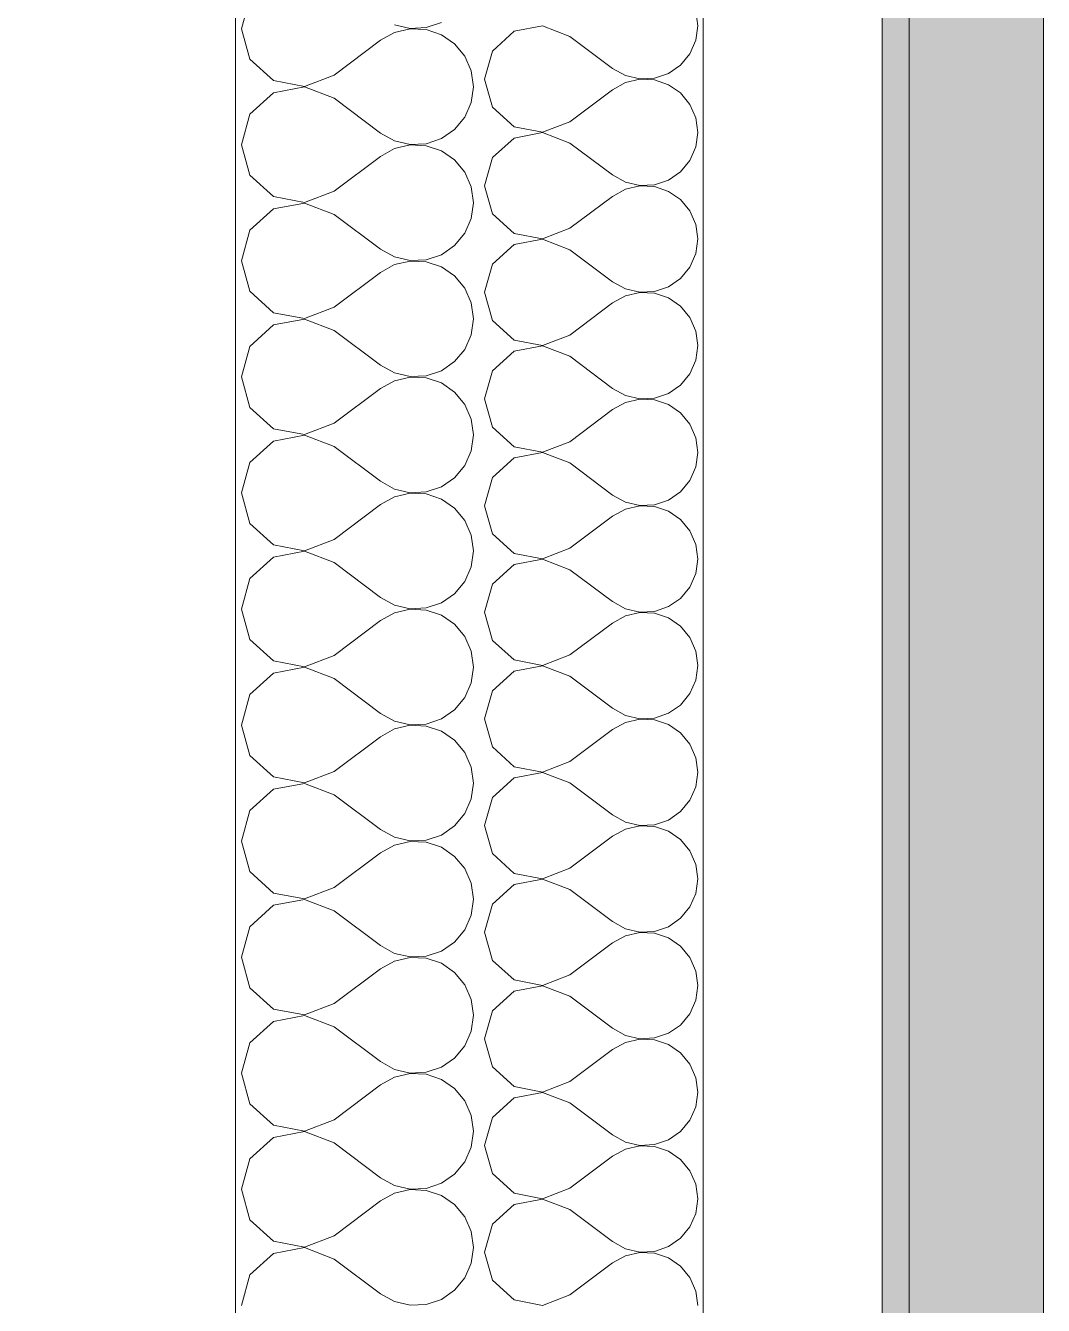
# Model space of a CAD drawing. Header units: millimetres. Extents: x -48147 to 1417267, y -496296 to 18123.
# Drawn here: x 1364998.7 to 1365122.6, y -475682.7 to -475526.9 of the extents above; entities that cross this region are included whole.
import ezdxf

# ---------------------------------------------------------------- set-up
doc = ezdxf.new("R2010")
doc.units = ezdxf.units.MM
doc.header["$MEASUREMENT"] = 0
doc.linetypes.add('Wipeout_Contour', pattern=[1000, 0, -1000])
doc.layers.add('New_A-25-M_Wall_Int', color=7, linetype='Continuous')
doc.layers.add('New_A-25-M_Wall_Int_Pen_No__1', color=7, linetype='Continuous', lineweight=13)
doc.layers.add('New_A-25-M_Wall_Int_Pen_No__107', color=7, linetype='Continuous', lineweight=15, true_color=0xa6a6a6)

# ---------------------------------------------------------------- blocks, each defined once
blk = doc.blocks.new('*X68', base_point=(1376122.47, -491272.82))
at = {"layer": 'New_A-25-M_Wall_Int_Pen_No__107', "linetype": 'Continuous'}
for p, q in [((1365080.53, -475526.91), (1365080.29, -475525.14)), ((1365058.16, -475527.59), (1365055.54, -475529.99)), ((1365061.64, -475526.94), (1365058.16, -475527.59)), ((1365064.96, -475528.21), (1365061.64, -475526.94)), ((1365064.96, -475528.21), (1365070.15, -475532.1)), ((1365080.29, -475528.68), (1365080.53, -475526.91)), ((1365079.57, -475530.32), (1365080.29, -475528.68)), ((1365055.54, -475529.99), (1365054.57, -475533.4)), ((1365078.42, -475531.7), (1365079.57, -475530.32)), ((1365070.15, -475532.1), (1365071.72, -475532.97)), ((1365075.25, -475533.29), (1365076.95, -475532.71)), ((1365076.95, -475532.71), (1365078.42, -475531.7)), ((1365054.57, -475533.4), (1365055.54, -475536.81)), ((1365071.72, -475533.83), (1365070.15, -475534.7)), ((1365071.72, -475532.97), (1365073.46, -475533.37)), ((1365073.46, -475533.43), (1365071.72, -475533.83)), ((1365073.46, -475533.37), (1365075.25, -475533.29)), ((1365075.25, -475533.51), (1365073.46, -475533.43)), ((1365076.95, -475534.09), (1365075.25, -475533.51)), ((1365078.42, -475535.1), (1365076.95, -475534.09)), ((1365064.96, -475538.59), (1365070.15, -475534.7)), ((1365079.57, -475536.48), (1365078.42, -475535.1)), ((1365055.54, -475536.81), (1365058.16, -475539.21)), ((1365080.29, -475538.12), (1365079.57, -475536.48)), ((1365061.64, -475539.86), (1365064.96, -475538.59)), ((1365080.53, -475539.89), (1365080.29, -475538.12)), ((1365058.16, -475540.58), (1365055.54, -475542.97)), ((1365058.16, -475539.21), (1365061.64, -475539.86)), ((1365061.64, -475539.92), (1365058.16, -475540.58)), ((1365064.96, -475541.19), (1365061.64, -475539.92)), ((1365080.29, -475541.66), (1365080.53, -475539.89)), ((1365064.96, -475541.19), (1365070.15, -475545.08)), ((1365079.57, -475543.3), (1365080.29, -475541.66)), ((1365055.54, -475542.97), (1365054.57, -475546.38)), ((1365078.42, -475544.68), (1365079.57, -475543.3)), ((1365070.15, -475545.08), (1365071.72, -475545.95)), ((1365076.95, -475545.7), (1365078.42, -475544.68)), ((1365054.57, -475546.38), (1365055.54, -475549.79)), ((1365071.72, -475546.81), (1365070.15, -475547.68)), ((1365071.72, -475545.95), (1365073.46, -475546.36)), ((1365073.46, -475546.41), (1365071.72, -475546.81)), ((1365073.46, -475546.36), (1365075.25, -475546.27)), ((1365075.25, -475546.49), (1365073.46, -475546.41)), ((1365075.25, -475546.27), (1365076.95, -475545.7)), ((1365076.95, -475547.07), (1365075.25, -475546.49)), ((1365064.96, -475551.57), (1365070.15, -475547.68)), ((1365078.42, -475548.08), (1365076.95, -475547.07)), ((1365079.57, -475549.46), (1365078.42, -475548.08)), ((1365055.54, -475549.79), (1365058.16, -475552.19)), ((1365080.29, -475551.1), (1365079.57, -475549.46)), ((1365061.64, -475552.85), (1365064.96, -475551.57)), ((1365080.53, -475552.87), (1365080.29, -475551.1)), ((1365058.16, -475552.19), (1365061.64, -475552.85)), ((1365061.64, -475552.9), (1365058.16, -475553.56)), ((1365064.96, -475554.17), (1365061.64, -475552.9)), ((1365080.29, -475554.65), (1365080.53, -475552.87)), ((1365058.16, -475553.56), (1365055.54, -475555.95)), ((1365064.96, -475554.17), (1365070.15, -475558.07)), ((1365079.57, -475556.28), (1365080.29, -475554.65)), ((1365055.54, -475555.95), (1365054.57, -475559.36)), ((1365078.42, -475557.66), (1365079.57, -475556.28)), ((1365076.95, -475558.68), (1365078.42, -475557.66)), ((1365054.57, -475559.36), (1365055.54, -475562.78)), ((1365070.15, -475558.07), (1365071.72, -475558.93)), ((1365071.72, -475558.93), (1365073.46, -475559.34)), ((1365073.46, -475559.39), (1365071.72, -475559.79)), ((1365073.46, -475559.34), (1365075.25, -475559.25)), ((1365075.25, -475559.48), (1365073.46, -475559.39)), ((1365075.25, -475559.25), (1365076.95, -475558.68)), ((1365064.96, -475564.56), (1365070.15, -475560.66)), ((1365071.72, -475559.79), (1365070.15, -475560.66)), ((1365076.95, -475560.05), (1365075.25, -475559.48)), ((1365078.42, -475561.06), (1365076.95, -475560.05)), ((1365079.57, -475562.44), (1365078.42, -475561.06)), ((1365080.29, -475564.08), (1365079.57, -475562.44)), ((1365055.54, -475562.78), (1365058.16, -475565.17)), ((1365080.53, -475565.85), (1365080.29, -475564.08)), ((1365058.16, -475565.17), (1365061.64, -475565.83)), ((1365061.64, -475565.83), (1365064.96, -475564.56)), ((1365058.16, -475566.54), (1365055.54, -475568.93)), ((1365061.64, -475565.88), (1365058.16, -475566.54)), ((1365064.96, -475567.15), (1365061.64, -475565.88)), ((1365064.96, -475567.15), (1365070.15, -475571.05)), ((1365080.29, -475567.63), (1365080.53, -475565.85)), ((1365079.57, -475569.27), (1365080.29, -475567.63)), ((1365055.54, -475568.93), (1365054.57, -475572.34)), ((1365078.42, -475570.65), (1365079.57, -475569.27)), ((1365070.15, -475571.05), (1365071.72, -475571.91)), ((1365075.25, -475572.23), (1365076.95, -475571.66)), ((1365076.95, -475571.66), (1365078.42, -475570.65)), ((1365054.57, -475572.34), (1365055.54, -475575.76)), ((1365071.72, -475572.78), (1365070.15, -475573.64)), ((1365071.72, -475571.91), (1365073.46, -475572.32)), ((1365073.46, -475572.37), (1365071.72, -475572.78)), ((1365073.46, -475572.32), (1365075.25, -475572.23)), ((1365075.25, -475572.46), (1365073.46, -475572.37)), ((1365076.95, -475573.03), (1365075.25, -475572.46)), ((1365078.42, -475574.04), (1365076.95, -475573.03)), ((1365064.96, -475577.54), (1365070.15, -475573.64)), ((1365079.57, -475575.42), (1365078.42, -475574.04)), ((1365055.54, -475575.76), (1365058.16, -475578.15)), ((1365080.29, -475577.06), (1365079.57, -475575.42)), ((1365061.64, -475578.81), (1365064.96, -475577.54)), ((1365080.53, -475578.84), (1365080.29, -475577.06)), ((1365058.16, -475579.52), (1365055.54, -475581.91)), ((1365058.16, -475578.15), (1365061.64, -475578.81)), ((1365061.64, -475578.86), (1365058.16, -475579.52)), ((1365064.96, -475580.13), (1365061.64, -475578.86)), ((1365080.29, -475580.61), (1365080.53, -475578.84)), ((1365064.96, -475580.13), (1365070.15, -475584.03)), ((1365079.57, -475582.25), (1365080.29, -475580.61)), ((1365055.54, -475581.91), (1365054.57, -475585.33)), ((1365078.42, -475583.63), (1365079.57, -475582.25)), ((1365070.15, -475584.03), (1365071.72, -475584.9)), ((1365076.95, -475584.64), (1365078.42, -475583.63)), ((1365054.57, -475585.33), (1365055.54, -475588.74)), ((1365071.72, -475585.76), (1365070.15, -475586.62)), ((1365071.72, -475584.9), (1365073.46, -475585.3)), ((1365073.46, -475585.35), (1365071.72, -475585.76)), ((1365073.46, -475585.3), (1365075.25, -475585.21)), ((1365075.25, -475585.44), (1365073.46, -475585.35)), ((1365075.25, -475585.21), (1365076.95, -475584.64)), ((1365076.95, -475586.01), (1365075.25, -475585.44)), ((1365064.96, -475590.52), (1365070.15, -475586.62)), ((1365078.42, -475587.03), (1365076.95, -475586.01)), ((1365079.57, -475588.41), (1365078.42, -475587.03)), ((1365055.54, -475588.74), (1365058.16, -475591.13)), ((1365080.29, -475590.04), (1365079.57, -475588.41)), ((1365061.64, -475591.79), (1365064.96, -475590.52)), ((1365080.53, -475591.82), (1365080.29, -475590.04)), ((1365058.16, -475591.13), (1365061.64, -475591.79)), ((1365061.64, -475591.84), (1365058.16, -475592.5)), ((1365064.96, -475593.12), (1365061.64, -475591.84)), ((1365080.29, -475593.59), (1365080.53, -475591.82)), ((1365058.16, -475592.5), (1365055.54, -475594.9)), ((1365064.96, -475593.12), (1365070.15, -475597.01)), ((1365079.57, -475595.23), (1365080.29, -475593.59)), ((1365055.54, -475594.9), (1365054.57, -475598.31)), ((1365078.42, -475596.61), (1365079.57, -475595.23)), ((1365076.95, -475597.62), (1365078.42, -475596.61)), ((1365054.57, -475598.31), (1365055.54, -475601.72)), ((1365070.15, -475597.01), (1365071.72, -475597.88)), ((1365071.72, -475597.88), (1365073.46, -475598.28)), ((1365073.46, -475598.33), (1365071.72, -475598.74)), ((1365073.46, -475598.28), (1365075.25, -475598.2)), ((1365075.25, -475598.42), (1365073.46, -475598.33)), ((1365075.25, -475598.2), (1365076.95, -475597.62)), ((1365064.96, -475603.5), (1365070.15, -475599.61)), ((1365071.72, -475598.74), (1365070.15, -475599.61)), ((1365076.95, -475598.99), (1365075.25, -475598.42)), ((1365078.42, -475600.01), (1365076.95, -475598.99)), ((1365079.57, -475601.39), (1365078.42, -475600.01)), ((1365080.29, -475603.03), (1365079.57, -475601.39)), ((1365055.54, -475601.72), (1365058.16, -475604.11)), ((1365080.53, -475604.8), (1365080.29, -475603.03)), ((1365058.16, -475604.11), (1365061.64, -475604.77)), ((1365061.64, -475604.77), (1365064.96, -475603.5)), ((1365058.16, -475605.48), (1365055.54, -475607.88)), ((1365061.64, -475604.83), (1365058.16, -475605.48)), ((1365064.96, -475606.1), (1365061.64, -475604.83)), ((1365064.96, -475606.1), (1365070.15, -475609.99)), ((1365080.29, -475606.57), (1365080.53, -475604.8)), ((1365079.57, -475608.21), (1365080.29, -475606.57)), ((1365055.54, -475607.88), (1365054.57, -475611.29)), ((1365078.42, -475609.59), (1365079.57, -475608.21)), ((1365070.15, -475609.99), (1365071.72, -475610.86)), ((1365075.25, -475611.18), (1365076.95, -475610.6)), ((1365076.95, -475610.6), (1365078.42, -475609.59)), ((1365054.57, -475611.29), (1365055.54, -475614.7)), ((1365071.72, -475611.72), (1365070.15, -475612.59)), ((1365071.72, -475610.86), (1365073.46, -475611.26)), ((1365073.46, -475611.32), (1365071.72, -475611.72)), ((1365073.46, -475611.26), (1365075.25, -475611.18)), ((1365075.25, -475611.4), (1365073.46, -475611.32)), ((1365076.95, -475611.98), (1365075.25, -475611.4)), ((1365078.42, -475612.99), (1365076.95, -475611.98)), ((1365064.96, -475616.48), (1365070.15, -475612.59)), ((1365079.57, -475614.37), (1365078.42, -475612.99)), ((1365055.54, -475614.7), (1365058.16, -475617.1)), ((1365080.29, -475616.01), (1365079.57, -475614.37)), ((1365061.64, -475617.75), (1365064.96, -475616.48)), ((1365080.53, -475617.78), (1365080.29, -475616.01)), ((1365058.16, -475618.47), (1365055.54, -475620.86)), ((1365058.16, -475617.1), (1365061.64, -475617.75)), ((1365061.64, -475617.81), (1365058.16, -475618.47)), ((1365064.96, -475619.08), (1365061.64, -475617.81)), ((1365080.29, -475619.55), (1365080.53, -475617.78)), ((1365064.96, -475619.08), (1365070.15, -475622.97)), ((1365079.57, -475621.19), (1365080.29, -475619.55)), ((1365055.54, -475620.86), (1365054.57, -475624.27)), ((1365078.42, -475622.57), (1365079.57, -475621.19)), ((1365070.15, -475622.97), (1365071.72, -475623.84)), ((1365076.95, -475623.59), (1365078.42, -475622.57)), ((1365054.57, -475624.27), (1365055.54, -475627.68)), ((1365071.72, -475624.7), (1365070.15, -475625.57)), ((1365071.72, -475623.84), (1365073.46, -475624.25)), ((1365073.46, -475624.3), (1365071.72, -475624.7)), ((1365073.46, -475624.25), (1365075.25, -475624.16)), ((1365075.25, -475624.38), (1365073.46, -475624.3)), ((1365075.25, -475624.16), (1365076.95, -475623.59)), ((1365076.95, -475624.96), (1365075.25, -475624.38)), ((1365064.96, -475629.46), (1365070.15, -475625.57)), ((1365078.42, -475625.97), (1365076.95, -475624.96)), ((1365079.57, -475627.35), (1365078.42, -475625.97)), ((1365055.54, -475627.68), (1365058.16, -475630.08)), ((1365080.29, -475628.99), (1365079.57, -475627.35)), ((1365061.64, -475630.74), (1365064.96, -475629.46)), ((1365080.53, -475630.76), (1365080.29, -475628.99)), ((1365058.16, -475630.08), (1365061.64, -475630.74)), ((1365061.64, -475630.79), (1365058.16, -475631.45)), ((1365064.96, -475632.06), (1365061.64, -475630.79)), ((1365080.29, -475632.54), (1365080.53, -475630.76)), ((1365058.16, -475631.45), (1365055.54, -475633.84)), ((1365064.96, -475632.06), (1365070.15, -475635.95)), ((1365079.57, -475634.17), (1365080.29, -475632.54)), ((1365055.54, -475633.84), (1365054.57, -475637.25)), ((1365078.42, -475635.55), (1365079.57, -475634.17)), ((1365076.95, -475636.57), (1365078.42, -475635.55)), ((1365054.57, -475637.25), (1365055.54, -475640.67)), ((1365070.15, -475635.95), (1365071.72, -475636.82)), ((1365071.72, -475636.82), (1365073.46, -475637.23)), ((1365073.46, -475637.28), (1365071.72, -475637.68)), ((1365073.46, -475637.23), (1365075.25, -475637.14)), ((1365075.25, -475637.37), (1365073.46, -475637.28)), ((1365075.25, -475637.14), (1365076.95, -475636.57)), ((1365064.96, -475642.45), (1365070.15, -475638.55)), ((1365071.72, -475637.68), (1365070.15, -475638.55)), ((1365076.95, -475637.94), (1365075.25, -475637.37)), ((1365078.42, -475638.95), (1365076.95, -475637.94)), ((1365079.57, -475640.33), (1365078.42, -475638.95)), ((1365080.29, -475641.97), (1365079.57, -475640.33)), ((1365055.54, -475640.67), (1365058.16, -475643.06)), ((1365080.53, -475643.74), (1365080.29, -475641.97)), ((1365058.16, -475643.06), (1365061.64, -475643.72)), ((1365061.64, -475643.72), (1365064.96, -475642.45)), ((1365058.16, -475644.43), (1365055.54, -475646.82)), ((1365061.64, -475643.77), (1365058.16, -475644.43)), ((1365064.96, -475645.04), (1365061.64, -475643.77)), ((1365064.96, -475645.04), (1365070.15, -475648.94)), ((1365080.29, -475645.52), (1365080.53, -475643.74)), ((1365079.57, -475647.16), (1365080.29, -475645.52)), ((1365055.54, -475646.82), (1365054.57, -475650.23)), ((1365078.42, -475648.54), (1365079.57, -475647.16)), ((1365070.15, -475648.94), (1365071.72, -475649.8)), ((1365075.25, -475650.12), (1365076.95, -475649.55)), ((1365076.95, -475649.55), (1365078.42, -475648.54)), ((1365054.57, -475650.23), (1365055.54, -475653.65)), ((1365071.72, -475650.67), (1365070.15, -475651.53)), ((1365071.72, -475649.8), (1365073.46, -475650.21)), ((1365073.46, -475650.26), (1365071.72, -475650.67)), ((1365073.46, -475650.21), (1365075.25, -475650.12)), ((1365075.25, -475650.35), (1365073.46, -475650.26)), ((1365076.95, -475650.92), (1365075.25, -475650.35)), ((1365078.42, -475651.93), (1365076.95, -475650.92)), ((1365064.96, -475655.43), (1365070.15, -475651.53)), ((1365079.57, -475653.31), (1365078.42, -475651.93)), ((1365055.54, -475653.65), (1365058.16, -475656.04)), ((1365080.29, -475654.95), (1365079.57, -475653.31)), ((1365061.64, -475656.7), (1365064.96, -475655.43)), ((1365080.53, -475656.73), (1365080.29, -475654.95)), ((1365058.16, -475657.41), (1365055.54, -475659.8)), ((1365058.16, -475656.04), (1365061.64, -475656.7)), ((1365061.64, -475656.75), (1365058.16, -475657.41)), ((1365064.96, -475658.02), (1365061.64, -475656.75)), ((1365080.29, -475658.5), (1365080.53, -475656.73)), ((1365064.96, -475658.02), (1365070.15, -475661.92)), ((1365079.57, -475660.14), (1365080.29, -475658.5)), ((1365055.54, -475659.8), (1365054.57, -475663.22)), ((1365078.42, -475661.52), (1365079.57, -475660.14)), ((1365070.15, -475661.92), (1365071.72, -475662.78)), ((1365076.95, -475662.53), (1365078.42, -475661.52)), ((1365054.57, -475663.22), (1365055.54, -475666.63)), ((1365071.72, -475663.65), (1365070.15, -475664.51)), ((1365071.72, -475662.78), (1365073.46, -475663.19)), ((1365073.46, -475663.24), (1365071.72, -475663.65)), ((1365073.46, -475663.19), (1365075.25, -475663.1)), ((1365075.25, -475663.33), (1365073.46, -475663.24)), ((1365075.25, -475663.1), (1365076.95, -475662.53)), ((1365076.95, -475663.9), (1365075.25, -475663.33)), ((1365064.96, -475668.41), (1365070.15, -475664.51)), ((1365078.42, -475664.92), (1365076.95, -475663.9)), ((1365079.57, -475666.29), (1365078.42, -475664.92)), ((1365055.54, -475666.63), (1365058.16, -475669.02)), ((1365080.29, -475667.93), (1365079.57, -475666.29)), ((1365061.64, -475669.68), (1365064.96, -475668.41)), ((1365080.53, -475669.71), (1365080.29, -475667.93)), ((1365058.16, -475669.02), (1365061.64, -475669.68)), ((1365061.64, -475669.73), (1365058.16, -475670.39)), ((1365064.96, -475671.01), (1365061.64, -475669.73)), ((1365080.29, -475671.48), (1365080.53, -475669.71)), ((1365058.16, -475670.39), (1365055.54, -475672.79)), ((1365064.96, -475671.01), (1365070.15, -475674.9)), ((1365079.57, -475673.12), (1365080.29, -475671.48)), ((1365055.54, -475672.79), (1365054.57, -475676.2)), ((1365078.42, -475674.5), (1365079.57, -475673.12)), ((1365076.95, -475675.51), (1365078.42, -475674.5)), ((1365054.57, -475676.2), (1365055.54, -475679.61)), ((1365070.15, -475674.9), (1365071.72, -475675.77)), ((1365071.72, -475675.77), (1365073.46, -475676.17)), ((1365073.46, -475676.22), (1365071.72, -475676.63)), ((1365073.46, -475676.17), (1365075.25, -475676.09)), ((1365075.25, -475676.31), (1365073.46, -475676.22)), ((1365075.25, -475676.09), (1365076.95, -475675.51)), ((1365064.96, -475681.39), (1365070.15, -475677.5)), ((1365071.72, -475676.63), (1365070.15, -475677.5)), ((1365076.95, -475676.88), (1365075.25, -475676.31)), ((1365078.42, -475677.9), (1365076.95, -475676.88)), ((1365079.57, -475679.28), (1365078.42, -475677.9)), ((1365080.29, -475680.92), (1365079.57, -475679.28)), ((1365055.54, -475679.61), (1365058.16, -475682)), ((1365080.53, -475682.69), (1365080.29, -475680.92)), ((1365058.16, -475682), (1365061.64, -475682.66)), ((1365061.64, -475682.66), (1365064.96, -475681.39))]:
    blk.add_line(p, q, dxfattribs=at)
blk = doc.blocks.new('Section Elem_44_2', base_point=(1376122.47, -491272.82))
at = {"layer": 'New_A-25-M_Wall_Int_Pen_No__107', "linetype": 'Continuous', "lineweight": 0, "true_color": 0x535353}
blk.add_hatch(color=251, dxfattribs=at).paths.add_polyline_path([(1365106.26, -475339.25), (1365102.99, -475339.25), (1365102.99, -479122.82), (1365106.26, -479122.82), (1365106.26, -476122.82), (1365106.26, -476097.82)])
at = {"layer": 'New_A-25-M_Wall_Int_Pen_No__107', "linetype": 'Continuous'}
blk.add_hatch(color=256, dxfattribs=at).paths.add_polyline_path([(1365106.26, -475339.25), (1365106.26, -476097.82), (1365122.62, -476097.82), (1365122.62, -475339.25)])
at = {"layer": 'New_A-25-M_Wall_Int_Pen_No__1', "linetype": 'Continuous'}
for p, q in [((1365106.26, -475339.25), (1365106.26, -476097.82)), ((1365122.62, -475339.25), (1365122.62, -476097.82))]:
    blk.add_line(p, q, dxfattribs=at)
at = {"color": 254, "linetype": 'Wipeout_Contour', "lineweight": 0, "ltscale": 5784432.987416171}
blk.add_wipeout([(1365102.99, -475339.25), (1365081.18, -475339.25), (1365081.18, -479122.82), (1365102.99, -479122.82)], dxfattribs=at).dxf.layer = 'New_A-25-M_Wall_Int'
at = {"layer": 'New_A-25-M_Wall_Int_Pen_No__1', "linetype": 'Continuous'}
blk.add_line((1365102.99, -475339.25), (1365102.99, -479122.82), dxfattribs=at)
at = {"color": 254, "linetype": 'Wipeout_Contour', "lineweight": 0, "ltscale": 5784340.344564119}
blk.add_wipeout([(1365081.18, -475339.25), (1365053.92, -475339.25), (1365053.92, -479122.82), (1365081.18, -479122.82)], dxfattribs=at).dxf.layer = 'New_A-25-M_Wall_Int'
at = {"layer": 'New_A-25-M_Wall_Int_Pen_No__1', "linetype": 'Continuous'}
blk.add_line((1365081.18, -475339.25), (1365081.18, -479122.82), dxfattribs=at)
at = {"layer": 'New_A-25-M_Wall_Int'}
blk.add_blockref('*X68', (1376122.47, -491272.82), dxfattribs=at)
blk = doc.blocks.new('*X85', base_point=(1376122.47, -491272.82))
at = {"layer": 'New_A-25-M_Wall_Int_Pen_No__107', "linetype": 'Continuous'}
for p, q in [((1365026.01, -475523.55), (1365024.96, -475527.27)), ((1365047.46, -475527.14), (1365049.31, -475526.52)), ((1365024.96, -475527.27), (1365026.01, -475530.98)), ((1365043.62, -475527.74), (1365041.91, -475528.68)), ((1365043.62, -475526.8), (1365045.52, -475527.24)), ((1365045.52, -475527.29), (1365043.62, -475527.74)), ((1365045.52, -475527.24), (1365047.46, -475527.14)), ((1365047.46, -475527.39), (1365045.52, -475527.29)), ((1365049.31, -475528.01), (1365047.46, -475527.39)), ((1365050.92, -475529.11), (1365049.31, -475528.01)), ((1365036.26, -475532.92), (1365041.91, -475528.68)), ((1365052.16, -475530.62), (1365050.92, -475529.11)), ((1365026.01, -475530.98), (1365028.86, -475533.58)), ((1365052.95, -475532.4), (1365052.16, -475530.62)), ((1365032.66, -475534.3), (1365036.26, -475532.92)), ((1365053.22, -475534.33), (1365052.95, -475532.4)), ((1365028.86, -475533.58), (1365032.66, -475534.3)), ((1365032.66, -475534.36), (1365028.86, -475535.08)), ((1365036.26, -475535.74), (1365032.66, -475534.36)), ((1365052.95, -475536.26), (1365053.22, -475534.33)), ((1365028.86, -475535.08), (1365026.01, -475537.68)), ((1365036.26, -475535.74), (1365041.91, -475539.98)), ((1365052.16, -475538.04), (1365052.95, -475536.26)), ((1365026.01, -475537.68), (1365024.96, -475541.39)), ((1365050.92, -475539.54), (1365052.16, -475538.04)), ((1365041.91, -475539.98), (1365043.62, -475540.92)), ((1365047.46, -475541.27), (1365049.31, -475540.65)), ((1365049.31, -475540.65), (1365050.92, -475539.54)), ((1365024.96, -475541.39), (1365026.01, -475545.11)), ((1365043.62, -475541.86), (1365041.91, -475542.81)), ((1365043.62, -475540.92), (1365045.52, -475541.36)), ((1365045.52, -475541.42), (1365043.62, -475541.86)), ((1365045.52, -475541.36), (1365047.46, -475541.27)), ((1365047.46, -475541.52), (1365045.52, -475541.42)), ((1365049.31, -475542.14), (1365047.46, -475541.52)), ((1365050.92, -475543.24), (1365049.31, -475542.14)), ((1365036.26, -475547.04), (1365041.91, -475542.81)), ((1365052.16, -475544.74), (1365050.92, -475543.24)), ((1365026.01, -475545.11), (1365028.86, -475547.71)), ((1365052.95, -475546.53), (1365052.16, -475544.74)), ((1365053.22, -475548.46), (1365052.95, -475546.53)), ((1365028.86, -475547.71), (1365032.66, -475548.43)), ((1365032.66, -475548.49), (1365028.86, -475549.2)), ((1365032.66, -475548.43), (1365036.26, -475547.04)), ((1365036.26, -475549.87), (1365032.66, -475548.49)), ((1365052.95, -475550.39), (1365053.22, -475548.46)), ((1365028.86, -475549.2), (1365026.01, -475551.81)), ((1365036.26, -475549.87), (1365041.91, -475554.11)), ((1365052.16, -475552.17), (1365052.95, -475550.39)), ((1365026.01, -475551.81), (1365024.96, -475555.52)), ((1365050.92, -475553.67), (1365052.16, -475552.17)), ((1365041.91, -475554.11), (1365043.62, -475555.05)), ((1365049.31, -475554.78), (1365050.92, -475553.67)), ((1365024.96, -475555.52), (1365026.01, -475559.24)), ((1365043.62, -475555.99), (1365041.91, -475556.93)), ((1365043.62, -475555.05), (1365045.52, -475555.49)), ((1365045.52, -475555.55), (1365043.62, -475555.99)), ((1365045.52, -475555.49), (1365047.46, -475555.4)), ((1365047.46, -475555.64), (1365045.52, -475555.55)), ((1365047.46, -475555.4), (1365049.31, -475554.78)), ((1365049.31, -475556.27), (1365047.46, -475555.64)), ((1365050.92, -475557.37), (1365049.31, -475556.27)), ((1365036.26, -475561.17), (1365041.91, -475556.93)), ((1365052.16, -475558.87), (1365050.92, -475557.37)), ((1365026.01, -475559.24), (1365028.86, -475561.84)), ((1365052.95, -475560.65), (1365052.16, -475558.87)), ((1365053.22, -475562.59), (1365052.95, -475560.65)), ((1365028.86, -475561.84), (1365032.66, -475562.56)), ((1365032.66, -475562.56), (1365036.26, -475561.17)), ((1365028.86, -475563.33), (1365026.01, -475565.94)), ((1365032.66, -475562.61), (1365028.86, -475563.33)), ((1365036.26, -475564), (1365032.66, -475562.61)), ((1365036.26, -475564), (1365041.91, -475568.24)), ((1365052.95, -475564.52), (1365053.22, -475562.59)), ((1365052.16, -475566.3), (1365052.95, -475564.52)), ((1365026.01, -475565.94), (1365024.96, -475569.65)), ((1365050.92, -475567.8), (1365052.16, -475566.3)), ((1365041.91, -475568.24), (1365043.62, -475569.18)), ((1365049.31, -475568.9), (1365050.92, -475567.8)), ((1365024.96, -475569.65), (1365026.01, -475573.36)), ((1365043.62, -475570.12), (1365041.91, -475571.06)), ((1365043.62, -475569.18), (1365045.52, -475569.62)), ((1365045.52, -475569.68), (1365043.62, -475570.12)), ((1365045.52, -475569.62), (1365047.46, -475569.53)), ((1365047.46, -475569.77), (1365045.52, -475569.68)), ((1365047.46, -475569.53), (1365049.31, -475568.9)), ((1365049.31, -475570.39), (1365047.46, -475569.77)), ((1365036.26, -475575.3), (1365041.91, -475571.06)), ((1365050.92, -475571.5), (1365049.31, -475570.39)), ((1365052.16, -475573), (1365050.92, -475571.5)), ((1365026.01, -475573.36), (1365028.86, -475575.97)), ((1365052.95, -475574.78), (1365052.16, -475573)), ((1365053.22, -475576.71), (1365052.95, -475574.78)), ((1365028.86, -475575.97), (1365032.66, -475576.68)), ((1365032.66, -475576.68), (1365036.26, -475575.3)), ((1365028.86, -475577.46), (1365026.01, -475580.06)), ((1365032.66, -475576.74), (1365028.86, -475577.46)), ((1365036.26, -475578.13), (1365032.66, -475576.74)), ((1365052.95, -475578.64), (1365053.22, -475576.71)), ((1365036.26, -475578.13), (1365041.91, -475582.36)), ((1365052.16, -475580.43), (1365052.95, -475578.64)), ((1365026.01, -475580.06), (1365024.96, -475583.78)), ((1365050.92, -475581.93), (1365052.16, -475580.43)), ((1365041.91, -475582.36), (1365043.62, -475583.31)), ((1365049.31, -475583.03), (1365050.92, -475581.93)), ((1365024.96, -475583.78), (1365026.01, -475587.49)), ((1365043.62, -475584.25), (1365041.91, -475585.19)), ((1365043.62, -475583.31), (1365045.52, -475583.75)), ((1365045.52, -475583.81), (1365043.62, -475584.25)), ((1365045.52, -475583.75), (1365047.46, -475583.65)), ((1365047.46, -475583.9), (1365045.52, -475583.81)), ((1365047.46, -475583.65), (1365049.31, -475583.03)), ((1365049.31, -475584.52), (1365047.46, -475583.9)), ((1365036.26, -475589.43), (1365041.91, -475585.19)), ((1365050.92, -475585.63), (1365049.31, -475584.52)), ((1365052.16, -475587.13), (1365050.92, -475585.63)), ((1365052.95, -475588.91), (1365052.16, -475587.13)), ((1365026.01, -475587.49), (1365028.86, -475590.1)), ((1365053.22, -475590.84), (1365052.95, -475588.91)), ((1365028.86, -475590.1), (1365032.66, -475590.81)), ((1365032.66, -475590.81), (1365036.26, -475589.43)), ((1365028.86, -475591.59), (1365026.01, -475594.19)), ((1365032.66, -475590.87), (1365028.86, -475591.59)), ((1365036.26, -475592.25), (1365032.66, -475590.87)), ((1365052.95, -475592.77), (1365053.22, -475590.84)), ((1365036.26, -475592.25), (1365041.91, -475596.49)), ((1365052.16, -475594.55), (1365052.95, -475592.77)), ((1365026.01, -475594.19), (1365024.96, -475597.91)), ((1365050.92, -475596.06), (1365052.16, -475594.55)), ((1365041.91, -475596.49), (1365043.62, -475597.44)), ((1365049.31, -475597.16), (1365050.92, -475596.06)), ((1365024.96, -475597.91), (1365026.01, -475601.62)), ((1365043.62, -475597.44), (1365045.52, -475597.88)), ((1365045.52, -475597.93), (1365043.62, -475598.37)), ((1365045.52, -475597.88), (1365047.46, -475597.78)), ((1365047.46, -475598.03), (1365045.52, -475597.93)), ((1365047.46, -475597.78), (1365049.31, -475597.16)), ((1365049.31, -475598.65), (1365047.46, -475598.03)), ((1365036.26, -475603.56), (1365041.91, -475599.32)), ((1365043.62, -475598.37), (1365041.91, -475599.32)), ((1365050.92, -475599.75), (1365049.31, -475598.65)), ((1365052.16, -475601.26), (1365050.92, -475599.75)), ((1365052.95, -475603.04), (1365052.16, -475601.26)), ((1365026.01, -475601.62), (1365028.86, -475604.22)), ((1365053.22, -475604.97), (1365052.95, -475603.04)), ((1365028.86, -475604.22), (1365032.66, -475604.94)), ((1365032.66, -475604.94), (1365036.26, -475603.56)), ((1365028.86, -475605.71), (1365026.01, -475608.32)), ((1365032.66, -475605), (1365028.86, -475605.71)), ((1365036.26, -475606.38), (1365032.66, -475605)), ((1365052.95, -475606.9), (1365053.22, -475604.97)), ((1365036.26, -475606.38), (1365041.91, -475610.62)), ((1365052.16, -475608.68), (1365052.95, -475606.9)), ((1365026.01, -475608.32), (1365024.96, -475612.03)), ((1365050.92, -475610.18), (1365052.16, -475608.68)), ((1365041.91, -475610.62), (1365043.62, -475611.56)), ((1365049.31, -475611.29), (1365050.92, -475610.18)), ((1365024.96, -475612.03), (1365026.01, -475615.75)), ((1365043.62, -475611.56), (1365045.52, -475612)), ((1365045.52, -475612.06), (1365043.62, -475612.5)), ((1365045.52, -475612), (1365047.46, -475611.91)), ((1365047.46, -475612.16), (1365045.52, -475612.06)), ((1365047.46, -475611.91), (1365049.31, -475611.29)), ((1365049.31, -475612.78), (1365047.46, -475612.16)), ((1365036.26, -475617.68), (1365041.91, -475613.45)), ((1365043.62, -475612.5), (1365041.91, -475613.45)), ((1365050.92, -475613.88), (1365049.31, -475612.78)), ((1365052.16, -475615.38), (1365050.92, -475613.88)), ((1365052.95, -475617.17), (1365052.16, -475615.38)), ((1365026.01, -475615.75), (1365028.86, -475618.35)), ((1365028.86, -475618.35), (1365032.66, -475619.07)), ((1365032.66, -475619.07), (1365036.26, -475617.68)), ((1365053.22, -475619.1), (1365052.95, -475617.17)), ((1365028.86, -475619.84), (1365026.01, -475622.45)), ((1365032.66, -475619.13), (1365028.86, -475619.84)), ((1365036.26, -475620.51), (1365032.66, -475619.13)), ((1365052.95, -475621.03), (1365053.22, -475619.1)), ((1365036.26, -475620.51), (1365041.91, -475624.75)), ((1365052.16, -475622.81), (1365052.95, -475621.03)), ((1365026.01, -475622.45), (1365024.96, -475626.16)), ((1365050.92, -475624.31), (1365052.16, -475622.81)), ((1365041.91, -475624.75), (1365043.62, -475625.69)), ((1365049.31, -475625.42), (1365050.92, -475624.31)), ((1365024.96, -475626.16), (1365026.01, -475629.87)), ((1365043.62, -475625.69), (1365045.52, -475626.13)), ((1365045.52, -475626.19), (1365043.62, -475626.63)), ((1365045.52, -475626.13), (1365047.46, -475626.04)), ((1365047.46, -475626.28), (1365045.52, -475626.19)), ((1365047.46, -475626.04), (1365049.31, -475625.42)), ((1365049.31, -475626.91), (1365047.46, -475626.28)), ((1365036.26, -475631.81), (1365041.91, -475627.57)), ((1365043.62, -475626.63), (1365041.91, -475627.57)), ((1365050.92, -475628.01), (1365049.31, -475626.91)), ((1365052.16, -475629.51), (1365050.92, -475628.01)), ((1365052.95, -475631.29), (1365052.16, -475629.51)), ((1365026.01, -475629.87), (1365028.86, -475632.48)), ((1365028.86, -475632.48), (1365032.66, -475633.2)), ((1365032.66, -475633.2), (1365036.26, -475631.81)), ((1365053.22, -475633.22), (1365052.95, -475631.29)), ((1365028.86, -475633.97), (1365026.01, -475636.58)), ((1365032.66, -475633.25), (1365028.86, -475633.97)), ((1365036.26, -475634.64), (1365032.66, -475633.25)), ((1365052.95, -475635.16), (1365053.22, -475633.22)), ((1365036.26, -475634.64), (1365041.91, -475638.88)), ((1365052.16, -475636.94), (1365052.95, -475635.16)), ((1365026.01, -475636.58), (1365024.96, -475640.29)), ((1365050.92, -475638.44), (1365052.16, -475636.94)), ((1365049.31, -475639.54), (1365050.92, -475638.44)), ((1365024.96, -475640.29), (1365026.01, -475644)), ((1365041.91, -475638.88), (1365043.62, -475639.82)), ((1365043.62, -475639.82), (1365045.52, -475640.26)), ((1365045.52, -475640.32), (1365043.62, -475640.76)), ((1365045.52, -475640.26), (1365047.46, -475640.17)), ((1365047.46, -475640.41), (1365045.52, -475640.32)), ((1365047.46, -475640.17), (1365049.31, -475639.54)), ((1365049.31, -475641.03), (1365047.46, -475640.41)), ((1365036.26, -475645.94), (1365041.91, -475641.7)), ((1365043.62, -475640.76), (1365041.91, -475641.7)), ((1365050.92, -475642.14), (1365049.31, -475641.03)), ((1365052.16, -475643.64), (1365050.92, -475642.14)), ((1365026.01, -475644), (1365028.86, -475646.61)), ((1365052.95, -475645.42), (1365052.16, -475643.64)), ((1365028.86, -475646.61), (1365032.66, -475647.32)), ((1365032.66, -475647.32), (1365036.26, -475645.94)), ((1365053.22, -475647.35), (1365052.95, -475645.42)), ((1365028.86, -475648.1), (1365026.01, -475650.7)), ((1365032.66, -475647.38), (1365028.86, -475648.1)), ((1365036.26, -475648.77), (1365032.66, -475647.38)), ((1365052.95, -475649.28), (1365053.22, -475647.35)), ((1365036.26, -475648.77), (1365041.91, -475653)), ((1365052.16, -475651.07), (1365052.95, -475649.28)), ((1365026.01, -475650.7), (1365024.96, -475654.42)), ((1365050.92, -475652.57), (1365052.16, -475651.07)), ((1365049.31, -475653.67), (1365050.92, -475652.57)), ((1365024.96, -475654.42), (1365026.01, -475658.13)), ((1365041.91, -475653), (1365043.62, -475653.95)), ((1365043.62, -475653.95), (1365045.52, -475654.39)), ((1365045.52, -475654.45), (1365043.62, -475654.89)), ((1365045.52, -475654.39), (1365047.46, -475654.29)), ((1365047.46, -475654.54), (1365045.52, -475654.45)), ((1365047.46, -475654.29), (1365049.31, -475653.67)), ((1365036.26, -475660.07), (1365041.91, -475655.83)), ((1365043.62, -475654.89), (1365041.91, -475655.83)), ((1365049.31, -475655.16), (1365047.46, -475654.54)), ((1365050.92, -475656.27), (1365049.31, -475655.16)), ((1365052.16, -475657.77), (1365050.92, -475656.27)), ((1365026.01, -475658.13), (1365028.86, -475660.73)), ((1365052.95, -475659.55), (1365052.16, -475657.77)), ((1365032.66, -475661.45), (1365036.26, -475660.07)), ((1365053.22, -475661.48), (1365052.95, -475659.55)), ((1365028.86, -475662.23), (1365026.01, -475664.83)), ((1365028.86, -475660.73), (1365032.66, -475661.45)), ((1365032.66, -475661.51), (1365028.86, -475662.23)), ((1365036.26, -475662.89), (1365032.66, -475661.51)), ((1365052.95, -475663.41), (1365053.22, -475661.48)), ((1365036.26, -475662.89), (1365041.91, -475667.13)), ((1365052.16, -475665.19), (1365052.95, -475663.41)), ((1365026.01, -475664.83), (1365024.96, -475668.54)), ((1365050.92, -475666.7), (1365052.16, -475665.19)), ((1365049.31, -475667.8), (1365050.92, -475666.7)), ((1365041.91, -475667.13), (1365043.62, -475668.08)), ((1365043.62, -475668.08), (1365045.52, -475668.52)), ((1365045.52, -475668.52), (1365047.46, -475668.42)), ((1365047.46, -475668.42), (1365049.31, -475667.8)), ((1365024.96, -475668.54), (1365026.01, -475672.26)), ((1365036.26, -475674.2), (1365041.91, -475669.96)), ((1365043.62, -475669.01), (1365041.91, -475669.96)), ((1365045.52, -475668.57), (1365043.62, -475669.01)), ((1365047.46, -475668.67), (1365045.52, -475668.57)), ((1365049.31, -475669.29), (1365047.46, -475668.67)), ((1365050.92, -475670.39), (1365049.31, -475669.29)), ((1365052.16, -475671.89), (1365050.92, -475670.39)), ((1365026.01, -475672.26), (1365028.86, -475674.86)), ((1365052.95, -475673.68), (1365052.16, -475671.89)), ((1365032.66, -475675.58), (1365036.26, -475674.2)), ((1365053.22, -475675.61), (1365052.95, -475673.68)), ((1365028.86, -475674.86), (1365032.66, -475675.58)), ((1365032.66, -475675.64), (1365028.86, -475676.35)), ((1365036.26, -475677.02), (1365032.66, -475675.64)), ((1365052.95, -475677.54), (1365053.22, -475675.61)), ((1365028.86, -475676.35), (1365026.01, -475678.96)), ((1365036.26, -475677.02), (1365041.91, -475681.26)), ((1365052.16, -475679.32), (1365052.95, -475677.54)), ((1365026.01, -475678.96), (1365024.96, -475682.67)), ((1365050.92, -475680.82), (1365052.16, -475679.32)), ((1365049.31, -475681.93), (1365050.92, -475680.82)), ((1365041.91, -475681.26), (1365043.62, -475682.2)), ((1365043.62, -475682.2), (1365045.52, -475682.64)), ((1365047.46, -475682.55), (1365049.31, -475681.93)), ((1365045.52, -475682.64), (1365047.46, -475682.55))]:
    blk.add_line(p, q, dxfattribs=at)
blk = doc.blocks.new('Section Elem_60_2', base_point=(1376122.47, -491272.82))
at = {"color": 254, "linetype": 'Wipeout_Contour', "lineweight": 0, "ltscale": 5784082.158192487}
blk.add_wipeout([(1364974.1, -479122.82), (1365024.25, -479122.82), (1365024.25, -475339.25), (1364974.1, -475339.25)], dxfattribs=at).dxf.layer = 'New_A-25-M_Wall_Int'
at = {"color": 254, "linetype": 'Wipeout_Contour', "lineweight": 0, "ltscale": 5784232.863592307}
blk.add_wipeout([(1365024.25, -479122.82), (1365053.92, -479122.82), (1365053.92, -475339.25), (1365024.25, -475339.25)], dxfattribs=at).dxf.layer = 'New_A-25-M_Wall_Int'
at = {"layer": 'New_A-25-M_Wall_Int_Pen_No__1', "linetype": 'Continuous'}
blk.add_line((1365024.25, -475339.25), (1365024.25, -479122.82), dxfattribs=at)
at = {"layer": 'New_A-25-M_Wall_Int'}
blk.add_blockref('*X85', (1376122.47, -491272.82), dxfattribs=at)

msp = doc.modelspace()

# ---------------------------------------------------------------- block references
at = {"layer": 'New_A-25-M_Wall_Int'}
msp.add_blockref('Section Elem_44_2', (1376122.47, -491272.82), dxfattribs=at)

# ---------------------------------------------------------------- next in the draw order: block references
msp.add_blockref('Section Elem_60_2', (1376122.47, -491272.82), dxfattribs=at)

doc.saveas('drawing.dxf')
